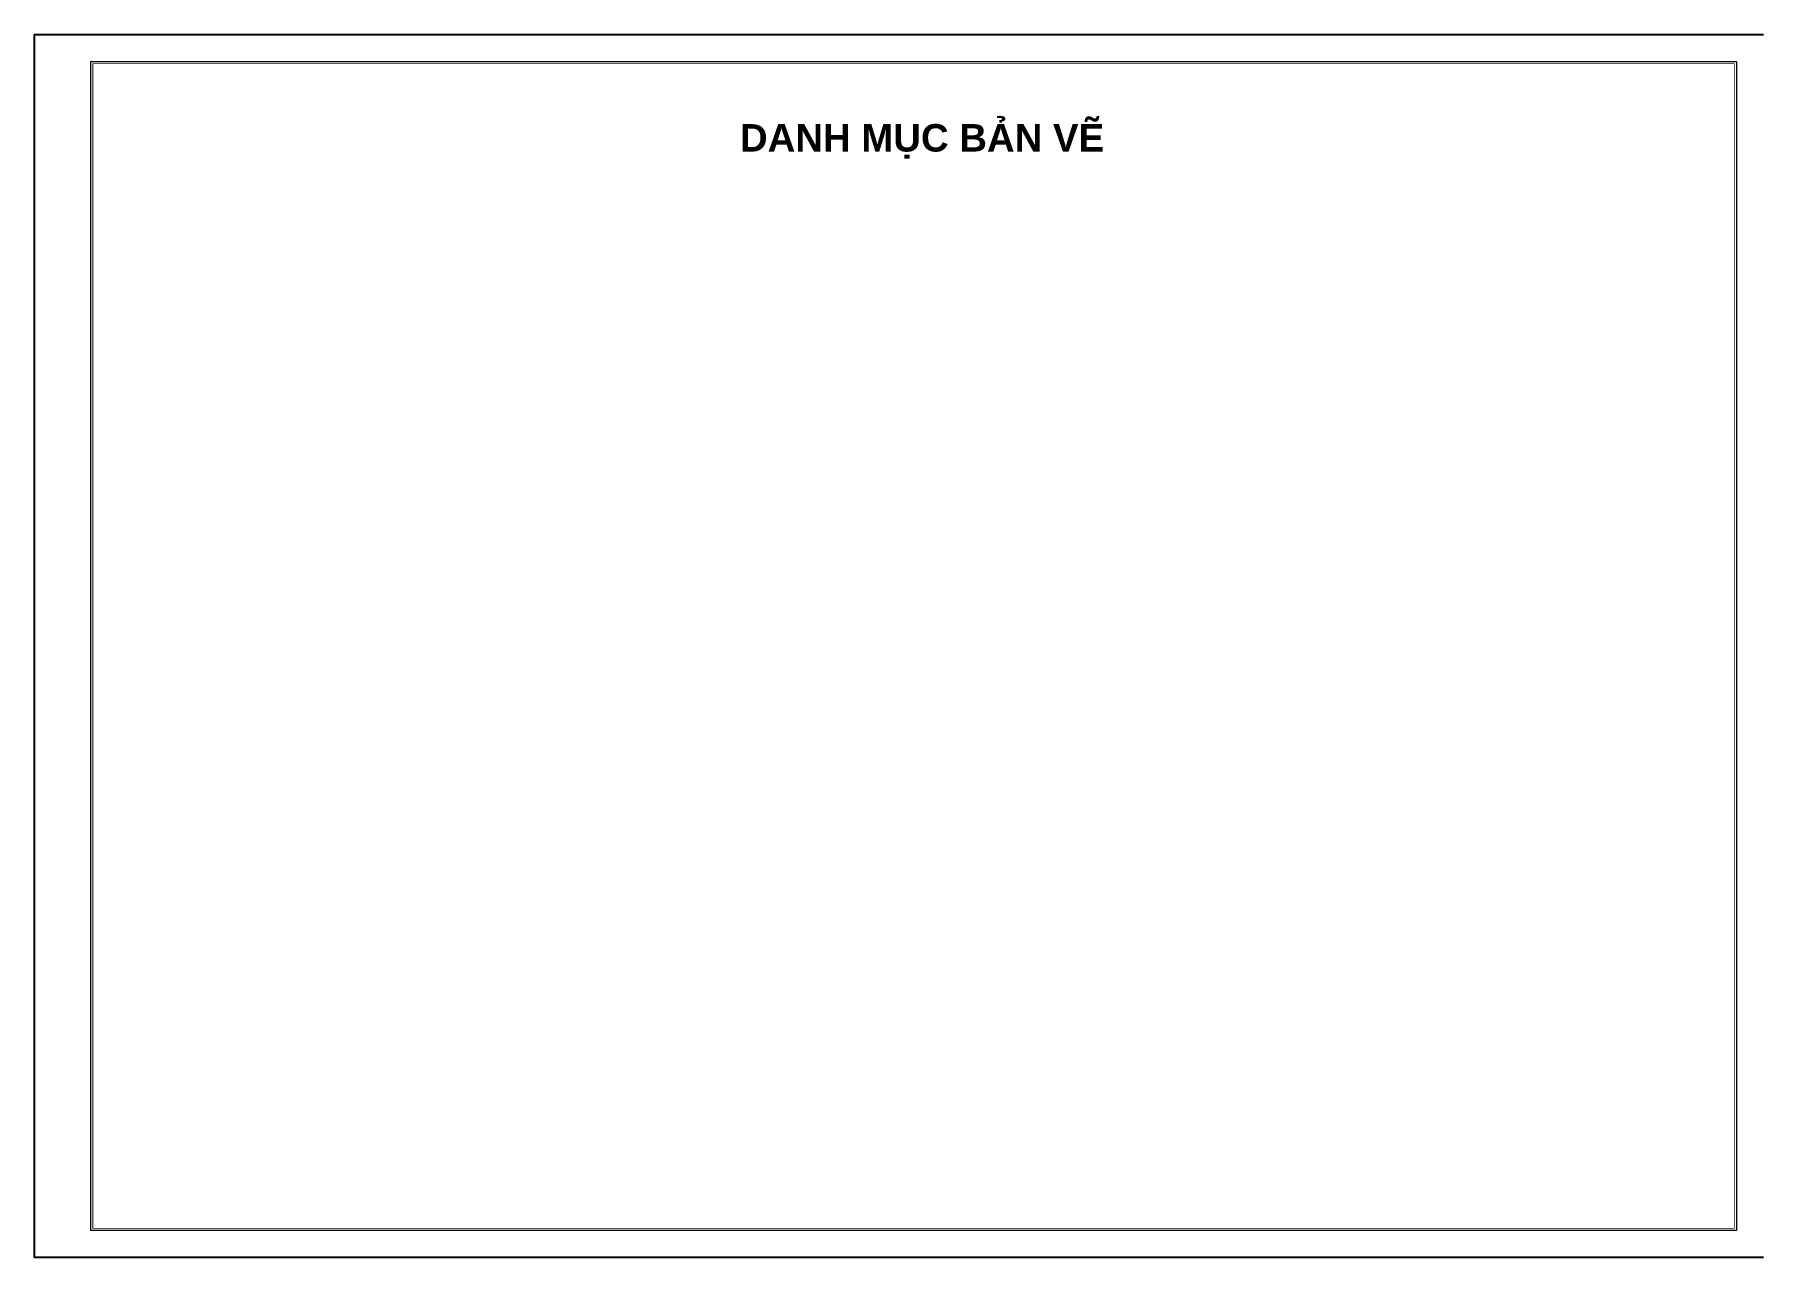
# Paper-space layout 'Layout1' of a CAD drawing. Header units: inches. Extents: x 1860 to 2490, y 105 to 551.
import ezdxf
from ezdxf.enums import TextEntityAlignment as Align

# ---------------------------------------------------------------- set-up
doc = ezdxf.new("R2010")
doc.units = ezdxf.units.IN
doc.header["$MEASUREMENT"] = 0
doc.layers.add('Khung ten', color=7, linetype='Continuous')
doc.layers.add('KT-Net thay', color=7, linetype='Continuous', lineweight=15)
doc.styles.add('VnArialH Bold', font='VHARIALB.TTF')

psp = doc.layouts.get("Layout1")

# ---------------------------------------------------------------- linework, layer by layer
at = {"layer": 'Defpoints', "color": 5}
psp.add_lwpolyline([(2489.84, 105.34), (1859.78, 105.34), (1859.78, 550.84), (2489.84, 550.84)], dxfattribs=at)
at = {"layer": 'KT-Net thay', "ltscale": 100}
psp.add_lwpolyline([(1880.24, 540.99), (2479.99, 540.99), (2479.99, 115.2), (1880.24, 115.2)], close=True, dxfattribs=at)
at = {"layer": 'KT-Net thay', "ltscale": 100, "const_width": 0.3}
psp.add_lwpolyline([(1880.99, 540.24), (2479.24, 540.24), (2479.24, 115.95), (1880.99, 115.95)], close=True, dxfattribs=at)

# ---------------------------------------------------------------- texts
at = {"layer": 'Khung ten', "style": 'VnArialH Bold'}
psp.add_text('DANH MôC B¶N VÏ', height=10, dxfattribs=at).set_placement((2183.21, 508.23), align=Align.CENTER)

doc.saveas('drawing.dxf')
